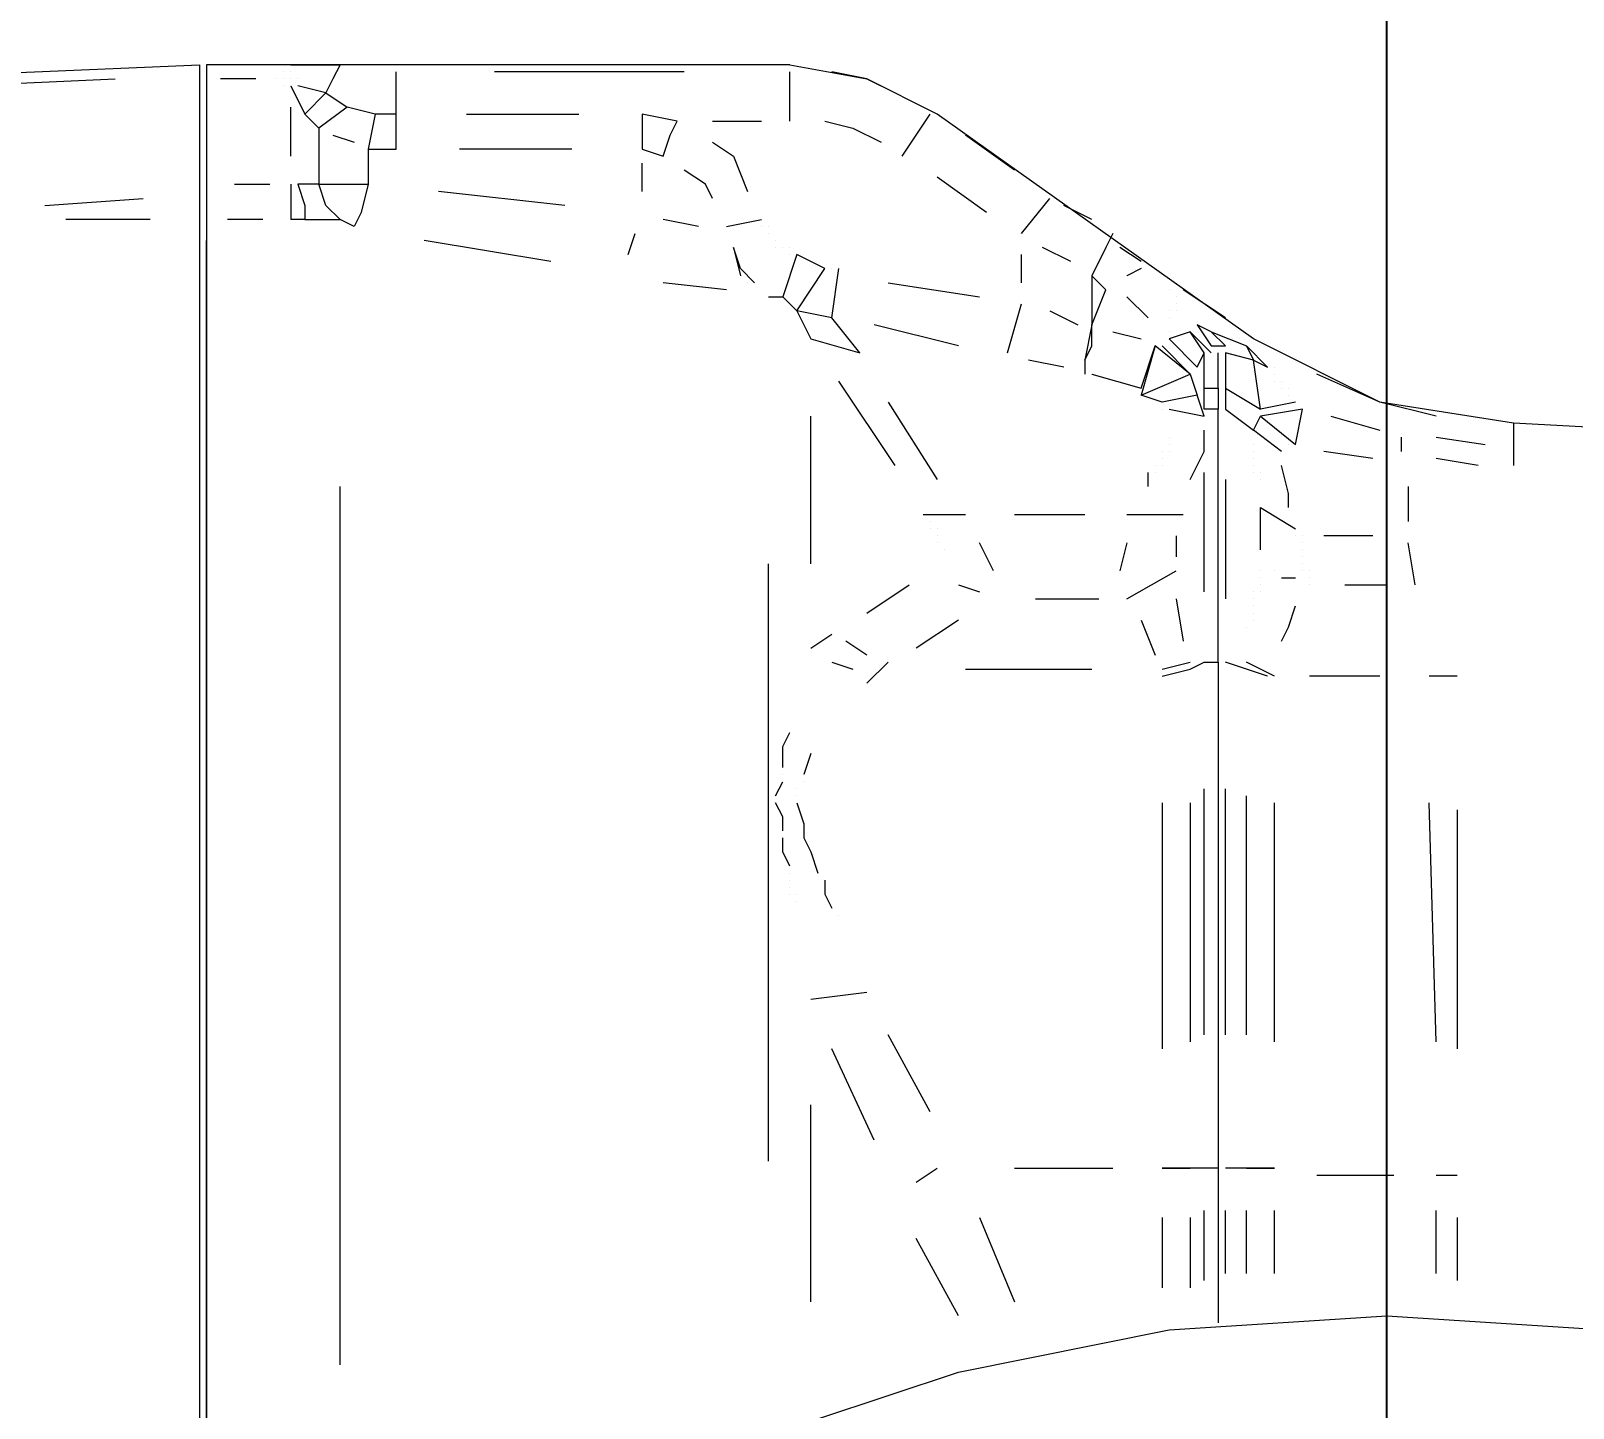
# Model space of a CAD drawing. Header units: millimetres. Extents: x 3426 to 5580, y 1375 to 2906.
# Drawn here: x 4635.9 to 4728.8, y 2716.9 to 2799.9 of the extents above; entities that cross this region are included whole.
import ezdxf

# ---------------------------------------------------------------- set-up
doc = ezdxf.new("R2010")
doc.units = ezdxf.units.MM
doc.layers.add('IA-DIBUJO', color=3, linetype='Continuous')
doc.layers.add('IA-DIM', color=7, linetype='Continuous')
doc.styles.add('ING-AMB', font='romans.shx', dxfattribs={"width": 0.75, "oblique": 15})
doc.dimstyles.new('ING-AMB 4', dxfattribs={"dimscale": 4, "dimtxt": 3, "dimasz": 2.5, "dimexe": 1, "dimexo": 1, "dimgap": 1, "dimtad": 1, "dimdec": 0, "dimzin": 0, "dimdsep": 46, "dimtxsty": 'ING-AMB', "dimcen": 0.1, "dimclrd": 7, "dimclre": 7, "dimclrt": 2, "dimadec": 0, "dimazin": 0, "dimtfac": 1, "dimtdec": 0, "dimtmove": 0, "dimatfit": 0, "dimfxl": 1.25, "dimtolj": 1, "dimtzin": 0, "dimarcsym": 1})

# ---------------------------------------------------------------- blocks, each defined once
blk = doc.blocks.new('*D24')
at = {"layer": 'Defpoints', "color": 0, "transparency": 16777216}
for p in [(4717.565, 2863.279), (4717.565, 2534.762), (4807.312, 2496.879)]:
    blk.add_point(p, dxfattribs=at)
at = {"layer": 'IA-DIM', "color": 7, "lineweight": -2, "transparency": 16777216}
for p, q in [((4717.565, 2538.762), (4717.565, 2867.279)), ((4807.312, 2500.879), (4807.312, 2867.279)), ((4797.312, 2863.279), (4727.565, 2863.279))]:
    blk.add_line(p, q, dxfattribs=at)
at = {"layer": 'IA-DIM', "color": 7, "transparency": 16777216}
for points in [[(4727.565, 2864.946), (4727.565, 2861.612), (4717.565, 2863.279)], [(4797.312, 2864.946), (4797.312, 2861.612), (4807.312, 2863.279)]]:
    blk.add_solid(points, dxfattribs=at)
at = {"layer": 'IA-DIM', "color": 2, "transparency": 16777216, "insert": (4762.438, 2873.279), "char_height": 12, "attachment_point": 5, "style": 'ING-AMB'}
blk.add_mtext('\\A1;90', dxfattribs=at)
blk = doc.blocks.new('*D27')
at = {"layer": 'Defpoints', "color": 0, "transparency": 16777216}
for p in [(4988.922, 2887.943), (4988.922, 2787.28), (4525.372, 2692.877)]:
    blk.add_point(p, dxfattribs=at)
at = {"layer": 'IA-DIM', "color": 7, "lineweight": -2, "transparency": 16777216}
for p, q in [((4525.372, 2696.877), (4525.372, 2891.943)), ((4988.922, 2791.28), (4988.922, 2891.943)), ((4535.372, 2887.943), (4978.922, 2887.943))]:
    blk.add_line(p, q, dxfattribs=at)
at = {"layer": 'IA-DIM', "color": 7, "transparency": 16777216}
for points in [[(4535.372, 2889.609), (4535.372, 2886.276), (4525.372, 2887.943)], [(4978.922, 2889.609), (4978.922, 2886.276), (4988.922, 2887.943)]]:
    blk.add_solid(points, dxfattribs=at)
at = {"layer": 'IA-DIM', "color": 2, "transparency": 16777216, "insert": (4757.147, 2897.943), "char_height": 12, "attachment_point": 5, "style": 'ING-AMB'}
blk.add_mtext('\\A1;502', dxfattribs=at)

msp = doc.modelspace()

# ---------------------------------------------------------------- linework, layer by layer
at = {"layer": 'IA-DIBUJO', "color": 8, "lineweight": 18}
for points in [[(4626.125, 2796.594), (4624.855, 2796.17), (4624.432, 2794.9), (4624.855, 2796.17), (4626.125, 2797.017), (4646.022, 2797.864), (4646.022, 2797.017), (4646.022, 2789.82), (4646.022, 2788.55), (4646.022, 2693.724), (4646.022, 2691.607), (4646.022, 2684.834), (4646.022, 2681.447), (4646.022, 2677.214)], [(4631.628, 2796.594), (4640.942, 2797.017)], [(4681.582, 2797.864), (4646.445, 2797.864), (4646.445, 2797.018), (4646.445, 2790.668), (4646.445, 2788.551), (4646.445, 2712.774), (4647.292, 2712.774)], [(4649.408, 2797.864), (4647.292, 2797.864)], [(4649.408, 2797.018), (4647.292, 2797.018)], [(4650.678, 2797.018), (4650.678, 2797.018)], [(4650.678, 2797.018), (4650.678, 2797.018)], [(4651.102, 2797.864), (4651.102, 2797.864)], [(4651.102, 2797.864), (4651.102, 2797.864)], [(4651.102, 2797.441), (4651.102, 2797.441)], [(4651.102, 2797.44), (4651.102, 2797.44)], [(4651.102, 2797.44), (4651.102, 2797.44)], [(4651.102, 2797.44), (4651.102, 2797.44)], [(4651.102, 2797.44), (4651.102, 2797.44)], [(4651.102, 2797.018), (4651.102, 2797.018)], [(4651.102, 2797.017), (4651.102, 2797.017)], [(4651.102, 2797.017), (4651.102, 2797.017)], [(4651.525, 2797.864), (4654.488, 2797.864), (4654.065, 2797.017), (4653.642, 2796.17), (4654.912, 2795.324)], [(4651.525, 2797.864), (4651.525, 2797.864)], [(4651.525, 2797.864), (4651.525, 2797.864)], [(4651.525, 2797.44), (4651.525, 2797.44)], [(4651.525, 2797.017), (4651.525, 2797.017)], [(4651.525, 2797.017), (4651.525, 2797.017)], [(4651.948, 2797.017), (4651.948, 2797.017)], [(4656.605, 2797.864), (4655.335, 2797.864)], [(4657.875, 2794.9), (4657.875, 2797.44)], [(4675.232, 2797.44), (4663.802, 2797.44)], [(4681.582, 2797.864), (4686.238, 2797.017), (4684.122, 2797.44)], [(4681.582, 2797.864), (4681.582, 2797.864)], [(4681.582, 2794.477), (4681.582, 2797.44)], [(4823.822, 2763.574), (4820.012, 2765.69), (4815.355, 2767.807), (4810.698, 2769.5), (4806.042, 2771.194), (4795.882, 2772.464), (4725.185, 2776.274), (4717.142, 2777.544), (4709.522, 2781.354), (4690.472, 2794.9), (4686.238, 2797.017), (4687.932, 2796.17)], [(4651.102, 2796.594), (4651.102, 2796.594)], [(4651.525, 2796.594), (4651.525, 2796.594)], [(4651.525, 2796.594), (4652.372, 2794.9), (4653.642, 2796.17), (4651.948, 2796.594)], [(4651.525, 2796.594), (4651.525, 2796.594)], [(4651.525, 2796.594), (4651.525, 2796.594)], [(4651.948, 2796.594), (4651.948, 2796.594)], [(4651.525, 2792.361), (4651.525, 2795.324)], [(4656.605, 2794.9), (4654.912, 2795.324), (4653.218, 2794.054), (4653.218, 2790.667)], [(4653.218, 2794.054), (4652.372, 2794.9)], [(4662.108, 2794.9), (4668.882, 2794.9)], [(4676.925, 2794.477), (4679.888, 2794.477)], [(4683.698, 2794.477), (4685.392, 2794.054), (4687.085, 2793.207)], [(4688.355, 2792.36), (4690.048, 2794.9)], [(4690.472, 2794.9), (4690.472, 2794.9)], [(4654.065, 2793.63), (4655.335, 2793.207)], [(4695.128, 2791.514), (4692.165, 2793.63)], [(4656.182, 2792.784), (4656.182, 2790.667), (4655.758, 2788.974), (4655.335, 2788.127), (4654.488, 2788.55), (4653.642, 2789.397), (4653.218, 2790.667), (4651.948, 2790.667), (4652.372, 2789.397), (4652.372, 2788.55), (4654.488, 2788.55), (4653.642, 2789.397), (4653.218, 2790.667), (4656.182, 2790.667)], [(4668.458, 2792.784), (4661.685, 2792.784)], [(4676.925, 2793.207), (4678.195, 2792.36), (4679.042, 2790.244)], [(4672.692, 2790.244), (4672.692, 2791.937)], [(4676.925, 2789.82), (4676.502, 2790.667), (4675.232, 2791.514)], [(4648.138, 2790.668), (4650.255, 2790.668)], [(4651.525, 2790.667), (4651.525, 2788.55)], [(4651.948, 2790.667), (4651.948, 2790.667)], [(4693.435, 2788.974), (4690.472, 2791.09)], [(4636.708, 2789.397), (4642.635, 2789.82)], [(4668.035, 2789.397), (4660.415, 2790.244)], [(4695.552, 2787.704), (4697.245, 2789.82)], [(4699.785, 2788.55), (4698.092, 2789.397)], [(4643.058, 2788.55), (4637.978, 2788.55)], [(4649.832, 2788.551), (4647.715, 2788.551)], [(4652.372, 2788.551), (4651.525, 2788.551)], [(4654.488, 2788.55), (4654.488, 2788.55)], [(4671.845, 2786.434), (4672.268, 2787.704)], [(4676.078, 2788.127), (4673.962, 2788.55)], [(4677.772, 2788.127), (4679.888, 2788.55)], [(4677.772, 2788.127), (4677.772, 2788.127)], [(4679.888, 2788.55), (4679.888, 2788.55)], [(4679.888, 2788.127), (4679.888, 2788.127)], [(4680.312, 2788.127), (4680.312, 2788.127)], [(4680.312, 2787.704), (4680.312, 2787.704)], [(4701.055, 2787.704), (4700.632, 2786.857), (4699.785, 2785.164), (4699.785, 2782.2), (4700.632, 2784.317), (4699.785, 2785.164)], [(4646.445, 2712.35), (4646.445, 2708.964), (4646.445, 2711.08), (4646.445, 2787.28)], [(4646.445, 2787.28), (4646.445, 2787.28)], [(4667.188, 2786.01), (4659.568, 2787.28)], [(4679.465, 2784.74), (4678.618, 2785.587), (4678.195, 2786.857), (4678.618, 2785.164)], [(4680.735, 2787.28), (4680.735, 2787.28)], [(4680.735, 2786.857), (4680.735, 2786.857)], [(4681.158, 2786.857), (4681.158, 2786.857)], [(4681.582, 2786.857), (4681.582, 2786.857)], [(4698.515, 2786.01), (4696.822, 2786.857)], [(4702.748, 2786.01), (4701.478, 2786.857)], [(4684.122, 2782.624), (4682.005, 2783.047), (4683.698, 2785.587), (4682.005, 2786.434), (4681.158, 2783.894)], [(4681.582, 2786.434), (4681.582, 2786.434)], [(4695.552, 2784.74), (4695.552, 2786.434)], [(4680.312, 2783.894), (4681.158, 2783.894), (4682.005, 2783.047), (4682.852, 2781.354), (4685.815, 2780.507), (4684.122, 2782.624), (4684.545, 2785.587)], [(4683.698, 2785.587), (4683.698, 2785.587)], [(4684.122, 2785.587), (4684.122, 2785.587)], [(4702.748, 2785.587), (4701.902, 2785.164)], [(4701.902, 2785.164), (4701.902, 2785.164)], [(4677.772, 2784.317), (4673.962, 2784.74)], [(4679.042, 2784.74), (4679.042, 2784.74)], [(4687.508, 2784.74), (4693.012, 2783.894)], [(4704.442, 2784.317), (4704.442, 2784.317)], [(4707.828, 2782.624), (4705.288, 2784.317)], [(4694.705, 2780.507), (4695.552, 2783.47)], [(4697.245, 2783.047), (4698.938, 2782.2)], [(4703.172, 2782.624), (4701.902, 2783.894)], [(4704.442, 2783.047), (4704.442, 2783.047)], [(4704.865, 2783.894), (4704.865, 2783.894)], [(4704.865, 2783.47), (4704.865, 2783.47)], [(4704.865, 2783.047), (4704.865, 2783.047)], [(4691.742, 2780.93), (4686.662, 2782.2)], [(4699.362, 2780.084), (4699.785, 2780.93), (4699.785, 2782.2), (4699.362, 2780.084), (4699.362, 2779.237)], [(4704.442, 2782.624), (4704.442, 2782.624)], [(4701.055, 2781.777), (4702.748, 2781.354)], [(4704.018, 2761.034), (4705.712, 2761.457), (4706.558, 2761.88), (4707.405, 2761.88), (4707.405, 2777.12), (4706.558, 2777.12), (4706.558, 2778.39), (4706.558, 2780.507), (4705.712, 2781.777), (4706.982, 2780.507)], [(4705.712, 2781.777), (4704.442, 2781.354), (4706.135, 2779.66), (4706.558, 2780.507)], [(4704.442, 2781.777), (4704.442, 2781.777)], [(4704.442, 2781.354), (4704.442, 2781.354)], [(4705.712, 2781.777), (4705.712, 2781.777)], [(4706.982, 2781.777), (4709.098, 2780.93), (4709.522, 2780.084), (4710.368, 2779.66), (4709.098, 2780.93)], [(4708.252, 2781.354), (4708.252, 2781.354)], [(4708.675, 2781.354), (4708.675, 2781.354)], [(4709.522, 2781.354), (4709.522, 2781.354)], [(4709.522, 2781.354), (4709.522, 2781.354)], [(4699.785, 2779.237), (4702.748, 2778.39), (4703.595, 2780.93)], [(4703.595, 2780.93), (4703.595, 2780.93)], [(4703.595, 2780.93), (4703.595, 2780.93)], [(4704.018, 2780.93), (4704.018, 2780.93)], [(4704.018, 2780.93), (4705.712, 2779.237), (4706.135, 2777.967)], [(4704.018, 2780.93), (4704.018, 2780.93)], [(4706.558, 2778.39), (4707.405, 2778.39), (4707.405, 2780.507)], [(4706.558, 2780.507), (4706.558, 2780.507)], [(4706.982, 2780.507), (4706.982, 2780.507)], [(4707.405, 2780.93), (4707.405, 2780.93)], [(4707.405, 2780.93), (4707.405, 2780.93)], [(4707.405, 2780.507), (4707.405, 2780.507)], [(4707.405, 2780.507), (4707.405, 2780.507)], [(4707.828, 2780.93), (4707.828, 2780.93)], [(4709.098, 2780.93), (4709.098, 2780.93)], [(4698.092, 2779.66), (4695.975, 2780.084)], [(4699.362, 2780.084), (4699.362, 2780.084)], [(4699.362, 2779.66), (4699.362, 2779.66)], [(4710.368, 2779.66), (4710.368, 2779.66)], [(4710.792, 2779.66), (4710.792, 2779.66)], [(4687.932, 2773.734), (4684.545, 2778.814)], [(4699.785, 2779.237), (4699.785, 2779.237)], [(4705.712, 2779.237), (4705.712, 2779.237)], [(4705.712, 2779.237), (4705.712, 2779.237)], [(4707.405, 2778.39), (4707.405, 2777.12)], [(4707.828, 2778.39), (4707.828, 2778.39)], [(4707.828, 2778.39), (4707.828, 2777.12), (4709.522, 2775.85)], [(4710.792, 2779.237), (4710.792, 2779.237)], [(4710.792, 2778.814), (4710.792, 2778.814)], [(4711.215, 2778.814), (4711.215, 2778.814)], [(4711.215, 2778.39), (4711.215, 2778.39)], [(4711.638, 2778.39), (4711.638, 2778.39)], [(4720.528, 2776.697), (4717.142, 2777.544), (4713.332, 2779.237)], [(4713.332, 2779.237), (4713.332, 2779.237)], [(4687.508, 2777.544), (4690.472, 2772.887)], [(4704.442, 2777.12), (4706.558, 2776.697), (4706.135, 2777.967), (4704.018, 2777.544), (4702.748, 2777.967)], [(4702.748, 2777.967), (4702.748, 2777.967)], [(4706.135, 2777.967), (4706.135, 2777.967)], [(4712.062, 2777.544), (4709.945, 2777.12)], [(4711.638, 2777.967), (4711.638, 2777.967)], [(4712.062, 2777.544), (4712.062, 2777.544)], [(4682.852, 2767.807), (4682.852, 2776.697)], [(4704.018, 2777.12), (4704.018, 2777.12)], [(4704.442, 2777.12), (4704.442, 2777.12)], [(4706.558, 2776.697), (4706.558, 2776.697)], [(4707.405, 2777.12), (4707.405, 2777.12)], [(4711.215, 2774.58), (4709.522, 2775.85), (4709.945, 2776.697), (4712.062, 2775.004), (4712.485, 2777.12), (4709.945, 2776.697)], [(4709.945, 2777.12), (4709.945, 2777.12)], [(4714.178, 2776.697), (4717.142, 2775.85)], [(4705.712, 2772.887), (4706.558, 2774.58), (4706.558, 2775.85)], [(4725.185, 2776.274), (4725.185, 2776.274)], [(4725.185, 2776.274), (4725.185, 2775.004), (4725.185, 2773.734)], [(4704.442, 2775.427), (4704.442, 2775.427)], [(4704.442, 2775.004), (4704.442, 2775.004)], [(4709.522, 2775.004), (4709.522, 2775.004)], [(4711.638, 2775.004), (4711.638, 2775.004)], [(4718.412, 2775.427), (4718.412, 2774.58)], [(4720.528, 2775.427), (4723.492, 2775.004)], [(4703.595, 2773.734), (4703.595, 2773.734)], [(4704.018, 2774.58), (4704.018, 2774.58)], [(4704.018, 2774.157), (4704.018, 2774.157)], [(4704.018, 2773.734), (4704.018, 2773.734)], [(4704.442, 2774.58), (4704.442, 2774.58)], [(4709.522, 2774.58), (4709.522, 2774.58)], [(4709.522, 2774.157), (4709.522, 2774.157)], [(4709.522, 2773.734), (4709.522, 2773.734)], [(4711.215, 2774.58), (4711.215, 2774.58)], [(4711.638, 2771.194), (4711.638, 2772.04), (4711.215, 2773.734)], [(4711.215, 2773.734), (4711.215, 2773.734)], [(4716.718, 2774.157), (4713.755, 2774.58)], [(4723.068, 2773.734), (4720.528, 2774.157)], [(4703.172, 2772.464), (4703.172, 2773.31)], [(4703.595, 2773.31), (4703.595, 2773.31)], [(4706.558, 2766.114), (4706.558, 2773.31)], [(4707.828, 2772.887), (4707.828, 2765.69)], [(4709.522, 2773.31), (4709.522, 2773.31)], [(4709.945, 2773.31), (4709.945, 2773.31)], [(4709.945, 2772.887), (4709.945, 2772.887)], [(4654.488, 2719.547), (4654.488, 2772.464)], [(4718.835, 2772.464), (4718.835, 2770.347)], [(4709.945, 2768.654), (4709.945, 2771.194), (4712.062, 2769.924)], [(4689.625, 2770.77), (4692.165, 2770.77)], [(4690.048, 2770.347), (4690.048, 2770.347)], [(4695.128, 2770.77), (4699.362, 2770.77)], [(4701.902, 2770.77), (4705.288, 2770.77)], [(4690.048, 2769.924), (4690.048, 2769.924)], [(4690.472, 2769.924), (4690.472, 2769.924)], [(4690.472, 2769.5), (4690.472, 2769.5)], [(4690.472, 2769.077), (4690.472, 2769.077)], [(4693.858, 2767.384), (4693.012, 2769.077)], [(4693.012, 2769.077), (4693.012, 2769.077)], [(4701.902, 2769.077), (4701.478, 2767.384)], [(4704.865, 2769.5), (4704.865, 2768.23)], [(4712.062, 2769.924), (4712.062, 2769.924)], [(4712.062, 2769.5), (4712.062, 2769.5)], [(4712.485, 2769.5), (4712.485, 2769.5)], [(4712.485, 2769.077), (4712.485, 2769.077)], [(4716.718, 2769.5), (4713.755, 2769.5)], [(4719.258, 2766.537), (4718.835, 2769.077)], [(4690.895, 2768.654), (4690.895, 2768.654)], [(4712.485, 2768.654), (4712.485, 2768.654)], [(4712.485, 2768.23), (4712.485, 2768.23)], [(4680.312, 2731.824), (4680.312, 2767.807)], [(4701.478, 2767.384), (4701.478, 2767.384)], [(4701.902, 2765.69), (4704.865, 2767.384)], [(4709.945, 2767.384), (4709.945, 2767.384)], [(4710.792, 2767.384), (4710.792, 2767.384)], [(4712.485, 2767.807), (4712.485, 2767.807)], [(4712.485, 2767.384), (4712.485, 2767.384)], [(4712.908, 2767.384), (4712.908, 2767.384)], [(4686.238, 2764.844), (4688.778, 2766.537)], [(4691.742, 2766.537), (4693.012, 2766.114)], [(4709.945, 2766.96), (4709.945, 2766.96)], [(4709.945, 2766.537), (4709.945, 2766.537)], [(4711.215, 2766.96), (4712.062, 2766.96)], [(4712.908, 2766.96), (4712.908, 2766.96)], [(4712.908, 2766.537), (4712.908, 2766.537)], [(4712.908, 2766.537), (4712.908, 2766.537)], [(4715.025, 2766.537), (4717.565, 2766.537)], [(4696.398, 2765.69), (4700.208, 2765.69)], [(4704.865, 2765.69), (4705.288, 2763.15)], [(4709.522, 2766.114), (4709.522, 2766.114)], [(4709.522, 2765.69), (4709.522, 2765.69)], [(4709.945, 2766.114), (4709.945, 2766.114)], [(4691.742, 2764.42), (4689.202, 2762.727)], [(4702.748, 2764.42), (4703.595, 2762.304)], [(4709.522, 2765.267), (4709.522, 2765.267)], [(4709.522, 2764.844), (4709.522, 2764.844)], [(4709.522, 2764.42), (4709.522, 2764.42)], [(4711.215, 2763.15), (4711.638, 2763.997), (4712.062, 2765.267)], [(4682.852, 2762.727), (4684.122, 2763.574)], [(4709.098, 2763.997), (4709.098, 2763.997)], [(4686.238, 2762.304), (4684.968, 2763.15)], [(4684.122, 2761.88), (4685.392, 2761.457)], [(4686.238, 2760.61), (4687.508, 2761.88)], [(4704.018, 2761.457), (4705.712, 2761.88)], [(4705.712, 2761.88), (4705.712, 2761.88)], [(4707.405, 2761.88), (4707.405, 2731.4), (4706.558, 2731.4), (4705.712, 2731.4)], [(4707.828, 2761.88), (4707.828, 2761.88)], [(4710.368, 2761.034), (4709.098, 2761.457), (4707.828, 2761.88)], [(4710.792, 2761.034), (4709.098, 2761.88)], [(4692.165, 2761.457), (4699.785, 2761.457)], [(4704.018, 2761.457), (4704.018, 2761.457)], [(4709.098, 2761.457), (4709.098, 2761.457)], [(4710.368, 2761.034), (4710.368, 2761.034)], [(4717.142, 2761.034), (4712.908, 2761.034)], [(4721.798, 2761.034), (4720.105, 2761.034)], [(4681.158, 2755.53), (4681.158, 2756.8), (4681.582, 2757.647)], [(4681.582, 2757.647), (4681.582, 2757.647)], [(4682.852, 2756.377), (4682.428, 2755.107)], [(4680.735, 2753.837), (4681.158, 2754.684)], [(4681.158, 2755.107), (4681.158, 2755.107)], [(4681.158, 2754.684), (4681.158, 2754.684)], [(4682.005, 2754.26), (4682.005, 2754.26)], [(4682.428, 2755.107), (4682.428, 2755.107)], [(4682.428, 2754.684), (4682.428, 2754.684)], [(4706.558, 2739.444), (4706.558, 2754.26)], [(4707.828, 2739.444), (4707.828, 2754.26)], [(4681.158, 2751.72), (4681.158, 2752.567), (4680.735, 2753.414)], [(4680.735, 2753.414), (4680.735, 2753.414)], [(4682.005, 2753.837), (4682.005, 2753.837)], [(4682.005, 2753.414), (4682.428, 2752.144), (4682.428, 2751.297), (4682.852, 2750.45), (4683.275, 2749.18)], [(4704.018, 2753.414), (4704.018, 2738.597)], [(4705.712, 2753.414), (4705.712, 2739.02)], [(4709.098, 2739.444), (4709.098, 2753.837)], [(4710.792, 2739.02), (4710.792, 2753.414)], [(4720.528, 2739.02), (4720.105, 2753.414)], [(4721.798, 2752.99), (4721.798, 2738.597)], [(4681.582, 2749.604), (4681.158, 2750.45), (4681.158, 2751.297)], [(4681.582, 2749.18), (4681.582, 2749.18)], [(4681.582, 2748.757), (4681.582, 2748.757)], [(4683.275, 2749.18), (4683.275, 2749.18)], [(4683.698, 2748.757), (4683.698, 2747.91), (4684.122, 2747.064)], [(4681.582, 2748.334), (4681.582, 2748.334)], [(4681.582, 2747.91), (4681.582, 2747.91)], [(4682.005, 2747.91), (4682.005, 2747.91)], [(4682.005, 2747.487), (4682.005, 2747.487)], [(4684.122, 2747.064), (4684.122, 2747.064)], [(4684.545, 2746.64), (4684.545, 2746.64)], [(4686.238, 2741.984), (4682.852, 2741.56)], [(4690.048, 2734.787), (4687.508, 2739.444)], [(4686.662, 2733.094), (4684.122, 2738.597)], [(4682.852, 2723.357), (4682.852, 2735.21)], [(4689.202, 2730.554), (4690.472, 2731.4)], [(4695.128, 2731.4), (4701.055, 2731.4)], [(4705.712, 2731.4), (4705.712, 2731.4)], [(4707.405, 2731.4), (4707.405, 2722.087)], [(4709.098, 2731.4), (4707.828, 2731.4)], [(4707.828, 2731.4), (4707.828, 2731.4)], [(4709.098, 2731.4), (4710.792, 2731.4), (4709.098, 2731.4)], [(4713.332, 2730.977), (4717.988, 2730.977)], [(4720.528, 2730.977), (4721.798, 2730.977)], [(4693.012, 2728.437), (4695.128, 2723.357)], [(4704.018, 2728.437), (4704.018, 2724.204)], [(4705.712, 2728.437), (4705.712, 2724.204)], [(4706.558, 2724.627), (4706.558, 2728.86)], [(4707.828, 2725.05), (4707.828, 2728.86)], [(4709.098, 2725.05), (4709.098, 2728.86)], [(4710.792, 2725.05), (4710.792, 2728.86)], [(4720.528, 2725.05), (4720.528, 2728.86)], [(4721.798, 2728.437), (4721.798, 2724.627)], [(4691.742, 2722.51), (4689.202, 2727.167)], [(4630.782, 2672.557), (4637.978, 2683.564), (4646.868, 2693.3), (4656.605, 2702.19), (4667.612, 2709.387), (4679.042, 2714.89), (4691.742, 2719.124), (4704.442, 2721.664), (4717.565, 2722.51), (4730.688, 2721.664), (4743.388, 2719.124), (4755.665, 2714.89), (4767.518, 2709.387), (4778.525, 2702.19), (4788.262, 2693.3), (4796.728, 2683.564), (4803.925, 2672.557), (4809.852, 2661.127), (4814.085, 2648.427)]]:
    msp.add_lwpolyline(points, dxfattribs=at)
for points in [[(4657.875, 2794.9), (4656.605, 2794.9), (4656.182, 2792.784), (4657.875, 2792.784)], [(4672.692, 2792.784), (4673.962, 2792.36), (4674.385, 2793.63), (4674.808, 2794.477), (4672.692, 2794.9)], [(4706.982, 2781.777), (4706.135, 2782.2), (4706.982, 2780.93), (4707.828, 2780.93)], [(4702.748, 2777.967), (4705.712, 2779.237), (4703.595, 2780.93)], [(4709.945, 2777.12), (4709.522, 2780.084), (4707.828, 2780.507), (4707.828, 2778.39)], [(4705.712, 2731.4), (4704.865, 2731.4), (4704.018, 2731.4)]]:
    msp.add_lwpolyline(points, close=True, dxfattribs=at)

# ---------------------------------------------------------------- dimensions: what is measured, and where the dimension line sits
at = {"layer": 'IA-DIM'}
dim = msp.add_linear_dim(base=(4988.922, 2887.943), p1=(4525.372, 2692.877), p2=(4988.922, 2787.28), text='502', dimstyle='ING-AMB 4', override={"dimpost": '\\X'}, dxfattribs=at)
dim.commit()
dim.dimension.update_dxf_attribs({"geometry": '*D27', "text_midpoint": (4757.147, 2897.943)})
dim = msp.add_linear_dim(base=(4717.565, 2863.279), p1=(4807.312, 2496.879), p2=(4717.565, 2534.762), dimstyle='ING-AMB 4', override={"dimpost": '\\X'}, dxfattribs=at)
dim.commit()
dim.dimension.update_dxf_attribs({"geometry": '*D24', "text_midpoint": (4762.438, 2873.279)})

doc.saveas('drawing.dxf')
